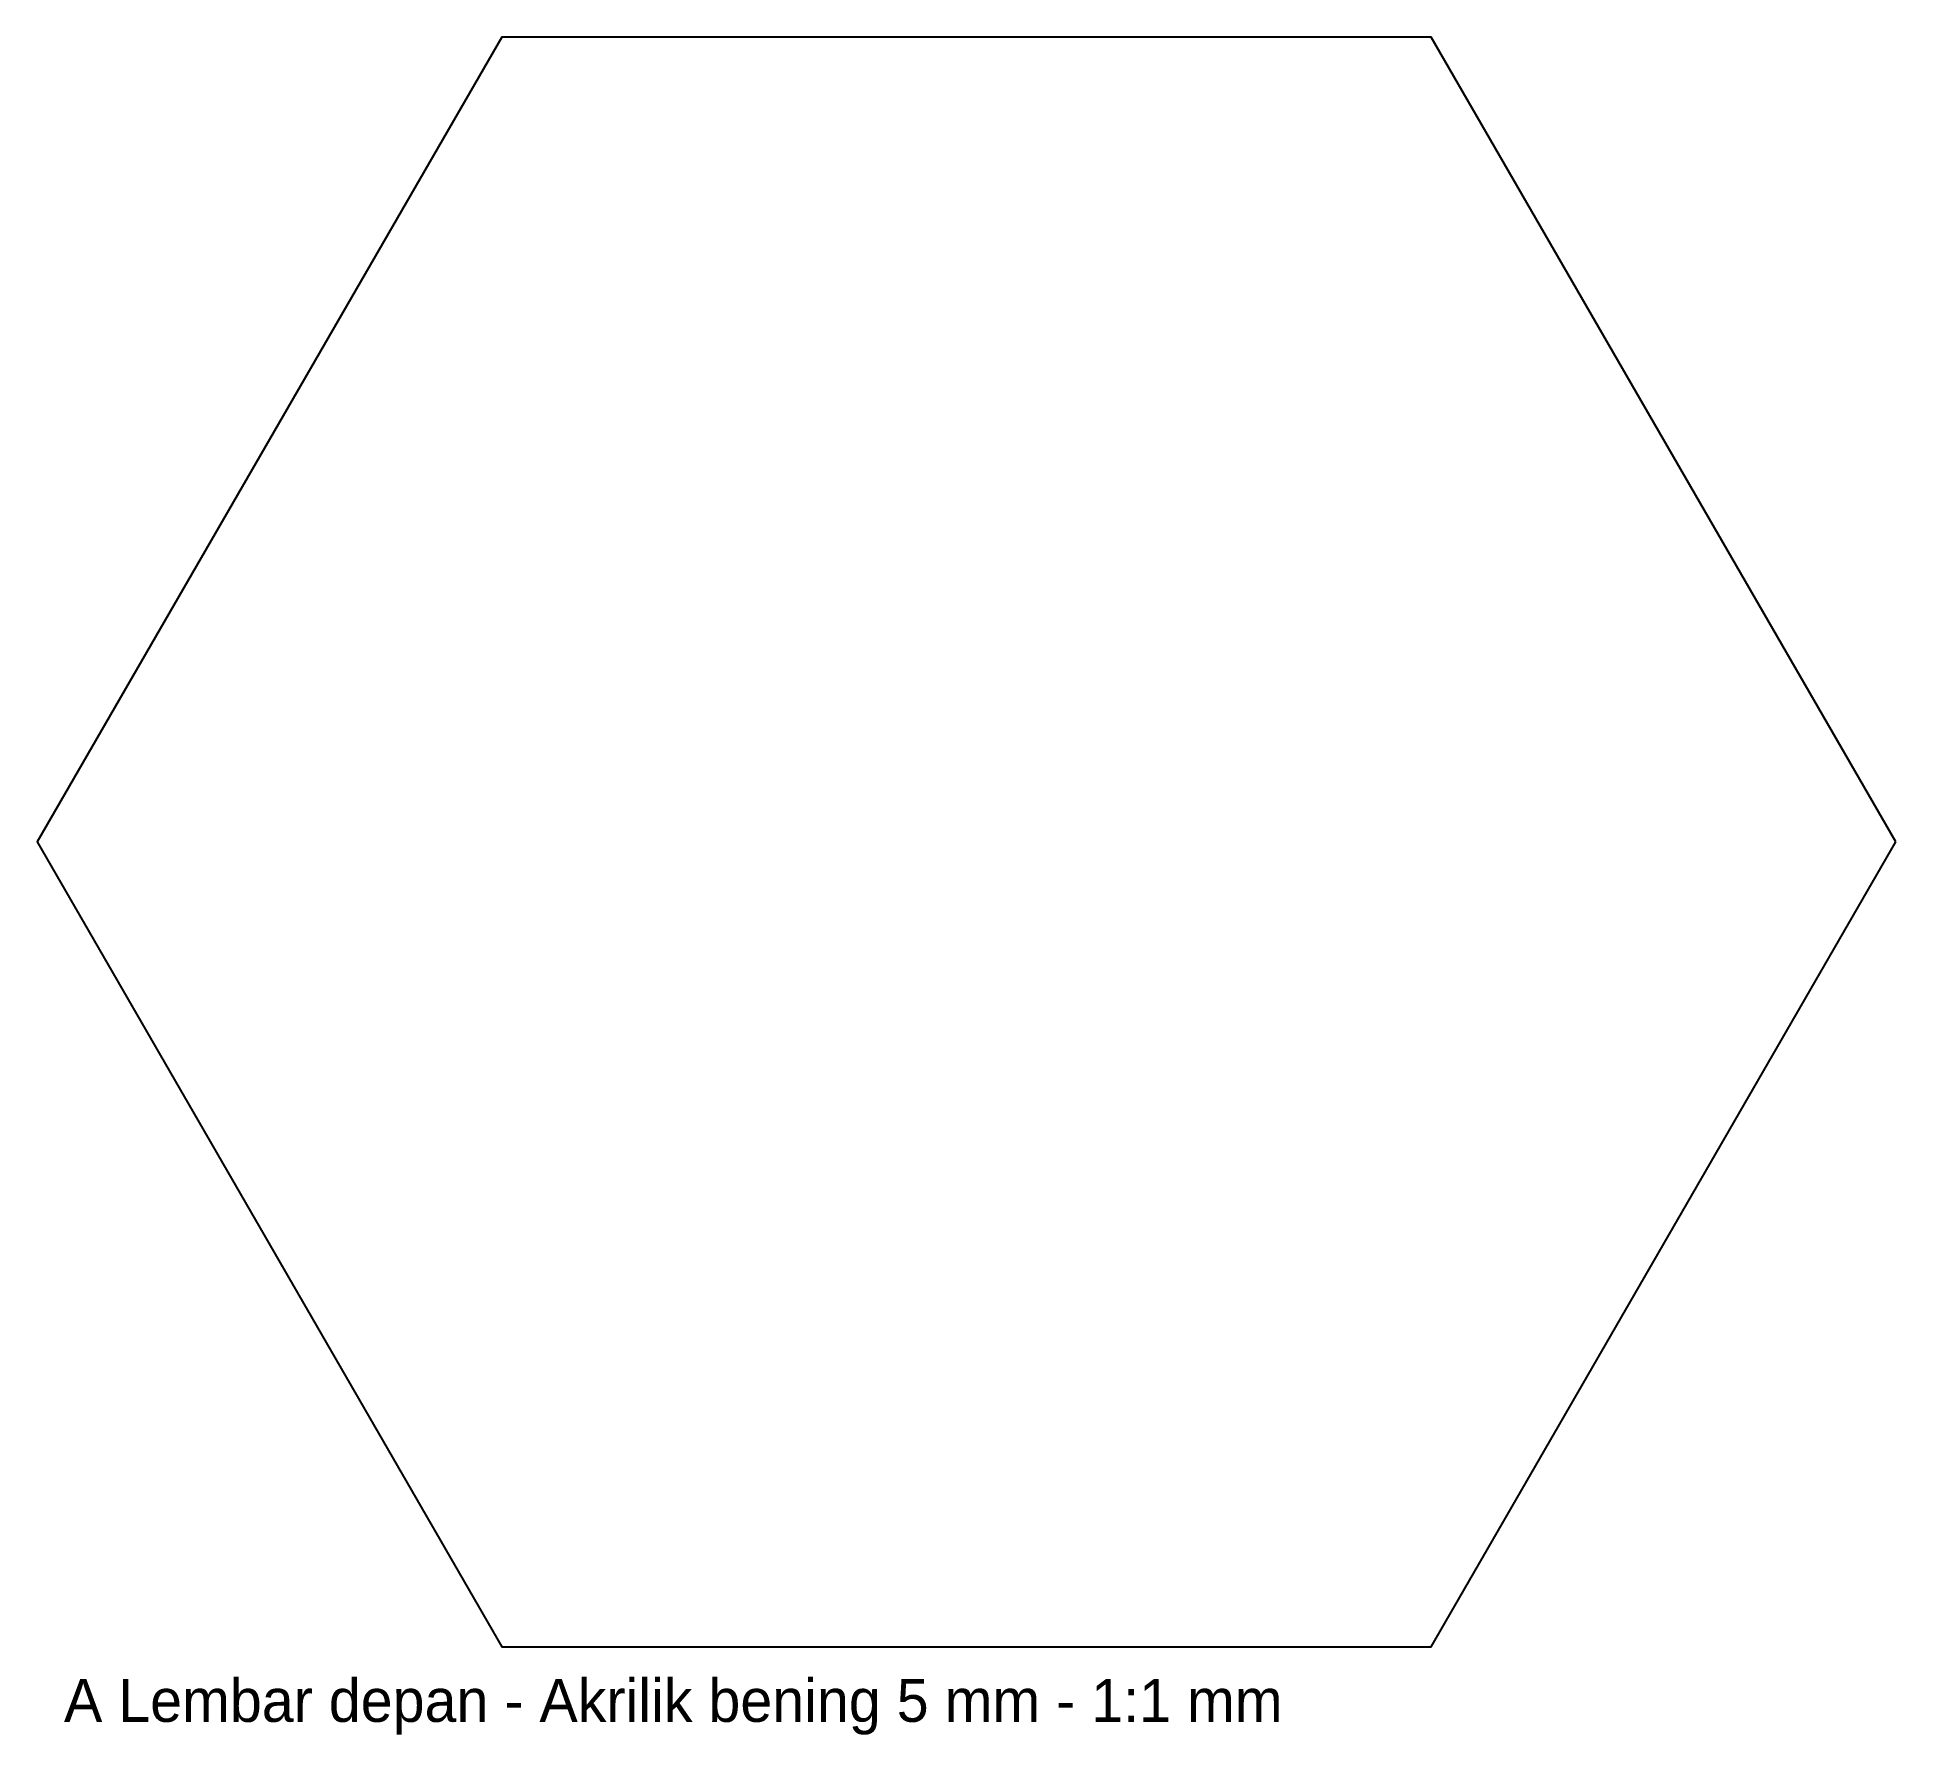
# Model space of a CAD drawing. Header units: millimetres. Extents: x 0 to 346, y -16 to 300.
import ezdxf

# ---------------------------------------------------------------- set-up
doc = ezdxf.new("R2010")
doc.units = ezdxf.units.MM
doc.layers.add('KETERANGAN_JANGAN_DIPOTONG', color=8, linetype='Continuous')
doc.layers.add('POTONG_LUAR', color=1, linetype='Continuous')

msp = doc.modelspace()

# ---------------------------------------------------------------- linework, layer by layer
at = {"layer": 'POTONG_LUAR'}
msp.add_lwpolyline([(346.41, 150), (259.81, 300), (86.6, 300), (0, 150), (86.6, 0), (259.81, 0)], close=True, dxfattribs=at)

# ---------------------------------------------------------------- texts
at = {"layer": 'KETERANGAN_JANGAN_DIPOTONG'}
msp.add_text('A Lembar depan - Akrilik bening 5 mm - 1:1 mm', height=8, dxfattribs=at).set_placement((5, -14))

doc.saveas('drawing.dxf')
